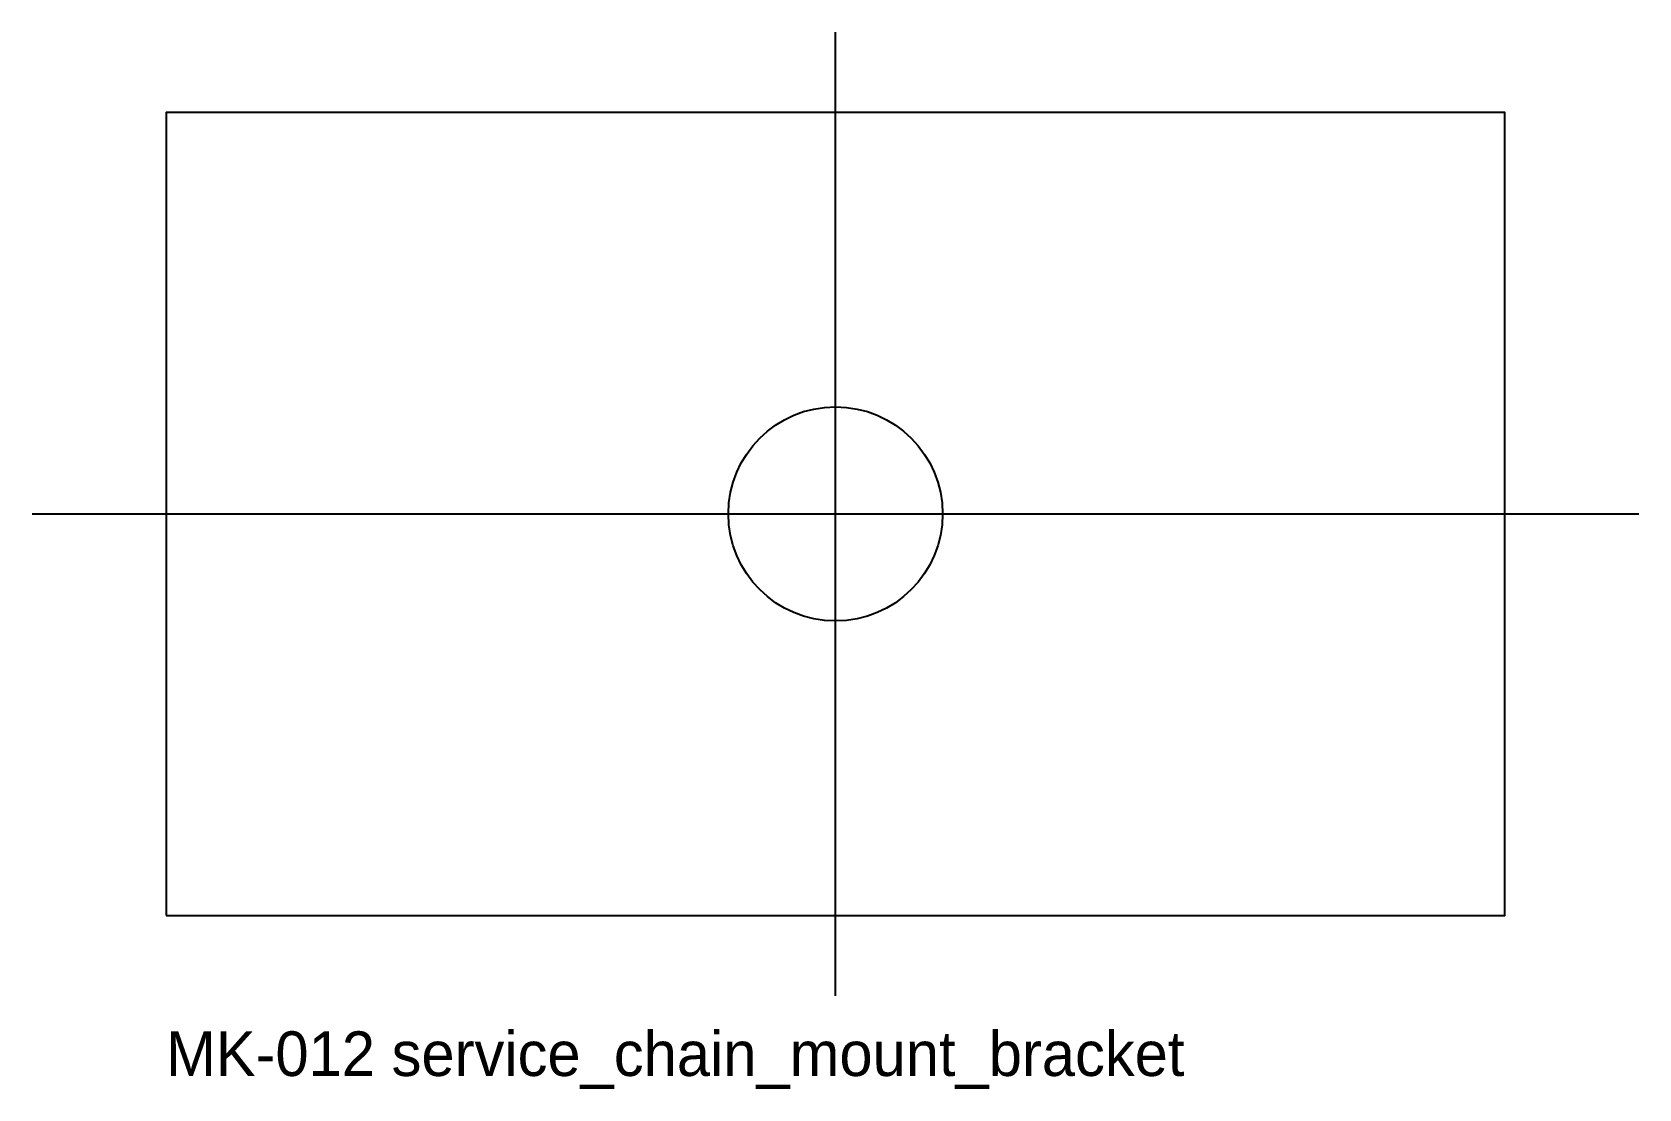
# Model space of a CAD drawing. Header units: millimetres. Extents: x -90 to 90, y -64 to 54.
import ezdxf

# ---------------------------------------------------------------- set-up
doc = ezdxf.new("R2010")
doc.units = ezdxf.units.MM
for name, color, linetype in [('CENTER', 3, 'Continuous'), ('HOLES', 1, 'Continuous'), ('OUTLINE', 7, 'Continuous'), ('TEXT', 2, 'Continuous')]:
    doc.layers.add(name, color=color, linetype=linetype)

msp = doc.modelspace()

# ---------------------------------------------------------------- linework, layer by layer
at = {"layer": 'CENTER'}
for p, q in [((0, -54), (0, 54)), ((-90, 0), (90, 0))]:
    msp.add_line(p, q, dxfattribs=at)
at = {"layer": 'HOLES'}
msp.add_circle((0, 0), 12, dxfattribs=at)
at = {"layer": 'OUTLINE'}
msp.add_lwpolyline([(-75, -45), (75, -45), (75, 45), (-75, 45)], close=True, dxfattribs=at)

# ---------------------------------------------------------------- texts
at = {"layer": 'TEXT'}
msp.add_text('MK-012 service_chain_mount_bracket', height=5, dxfattribs=at).set_placement((-75, -63))

doc.saveas('drawing.dxf')
